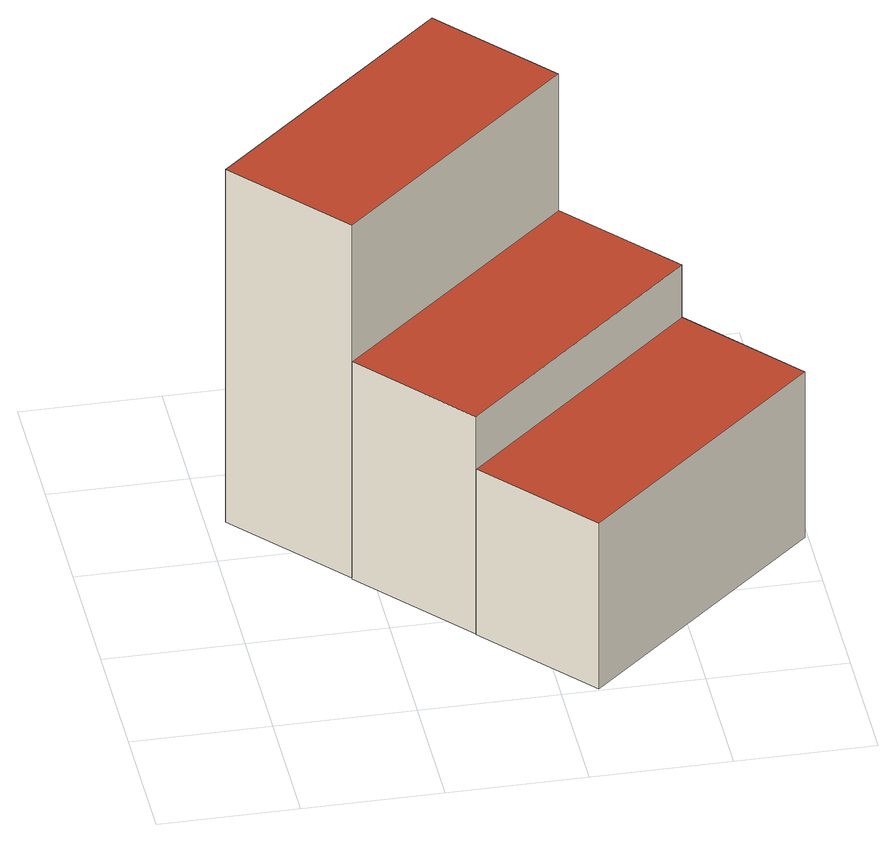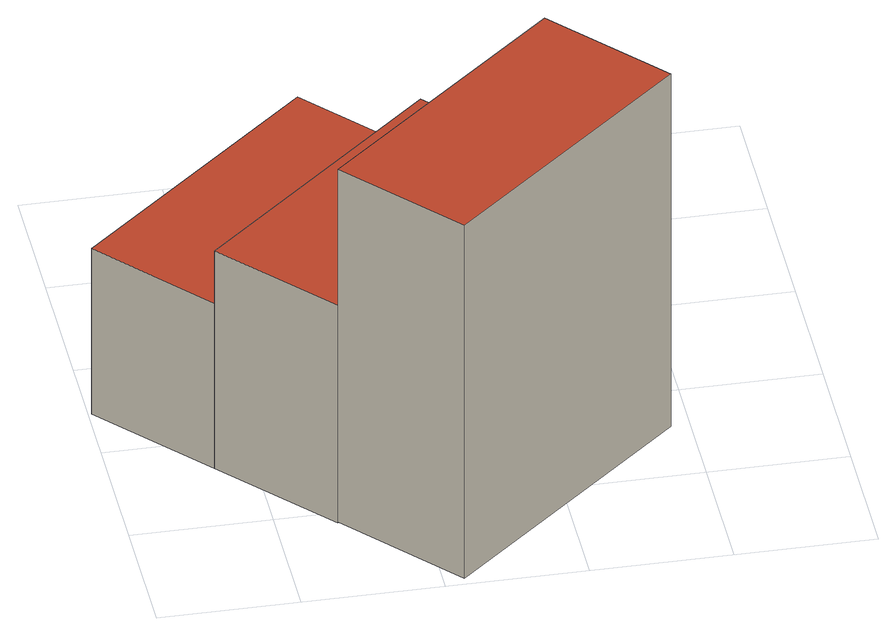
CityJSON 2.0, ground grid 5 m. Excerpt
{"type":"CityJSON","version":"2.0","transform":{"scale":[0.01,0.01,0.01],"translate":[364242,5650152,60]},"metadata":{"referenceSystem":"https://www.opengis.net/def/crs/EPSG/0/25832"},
"CityObjects":{
"building1":{"type":"Building","attributes":{"Geometrietyp2DReferenz":"3000","Gemeindeschluessel":"05315000","function":"31001_1010","roofType":"1000","measuredHeight":14.63,"storeysAboveGround":3},"address":[{"country":"Germany","locality":"Köln","thoroughfareNumber":"103","thoroughfareName":"Dellbrücker Steinweg"}],"geometry":[{"type":"Solid","lod":"2","boundaries":[[[[0,1,2,3]],[[4,5,1,0]],[[6,7,5,4]],[[3,2,7,6]],[[4,0,3,6]],[[1,5,7,2]]]],"semantics":{"surfaces":[{"type":"WallSurface"},{"type":"RoofSurface"},{"type":"GroundSurface"}],"values":[[0,0,0,0,1,2]]}}]},
"building2":{"type":"Building","attributes":{"Geometrietyp2DReferenz":"3000","Gemeindeschluessel":"05315000","function":"31001_1010","roofType":"9999","measuredHeight":9.01,"storeysAboveGround":3},"address":[{"country":"Germany","locality":"Köln","thoroughfareNumber":"101","thoroughfareName":"Dellbrücker Steinweg"}],"geometry":[{"type":"Solid","lod":"2","boundaries":[[[[8,9,10,11]],[[9,12,13,10]],[[8,14,12,9]],[[11,15,14,8]],[[10,13,15,11]],[[12,14,15,13]]]],"semantics":{"surfaces":[{"type":"RoofSurface"},{"type":"WallSurface"},{"type":"GroundSurface"}],"values":[[0,1,1,1,1,2]]}}]},
"building3":{"type":"Building","attributes":{"Geometrietyp2DReferenz":"3000","Gemeindeschluessel":"05315000","function":"31001_1010","roofType":"9999","measuredHeight":6.86,"storeysAboveGround":3},"address":[{"country":"Germany","locality":"Köln","thoroughfareNumber":"99","thoroughfareName":"Dellbrücker Steinweg"}],"geometry":[{"type":"Solid","lod":"2","boundaries":[[[[16,17,18,19]],[[17,20,21,18]],[[16,22,20,17]],[[19,23,22,16]],[[18,21,23,19]],[[20,22,23,21]]]],"semantics":{"surfaces":[{"type":"RoofSurface"},{"type":"WallSurface"},{"type":"GroundSurface"}],"values":[[0,1,1,1,1,2]]}}]}
},
"vertices":[
[1288,1560,1474],[1288,1560,11],[927,1970,11],[927,1970,1474],[427,808,1474],[427,808,11],[68,1216,1474],[68,1216,11],
[780,406,909],[1638,1162,909],[1288,1560,909],[427,808,909],[1638,1162,8],[1288,1560,8],[780,406,8],[427,808,8],
[1130,9,692],[1988,763,692],[1638,1162,692],[780,406,692],[1988,763,6],[1638,1162,6],[1130,9,6],[780,406,6]
]}
